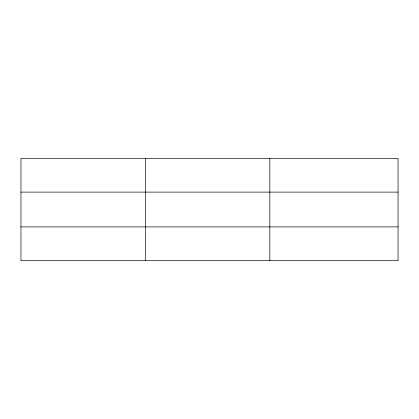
<?xml version="1.0" encoding="UTF-8"?>
<svg xmlns="http://www.w3.org/2000/svg" width="419" height="419" viewBox="0 0 419 419"><rect width="100%" height="100%" fill="white"/><g stroke="black" fill="none" stroke-linecap="round" stroke-linejoin="round"><path stroke-width="0.63" d="M145.393 260.639L145.393 158.361M269.836 260.639L269.836 158.361M398.05 226.889L398.05 260.639L20.95 260.639L20.95 158.361L398.05 158.361L398.05 226.889L20.95 226.889M20.95 192.112L398.05 192.112"/></g></svg>
